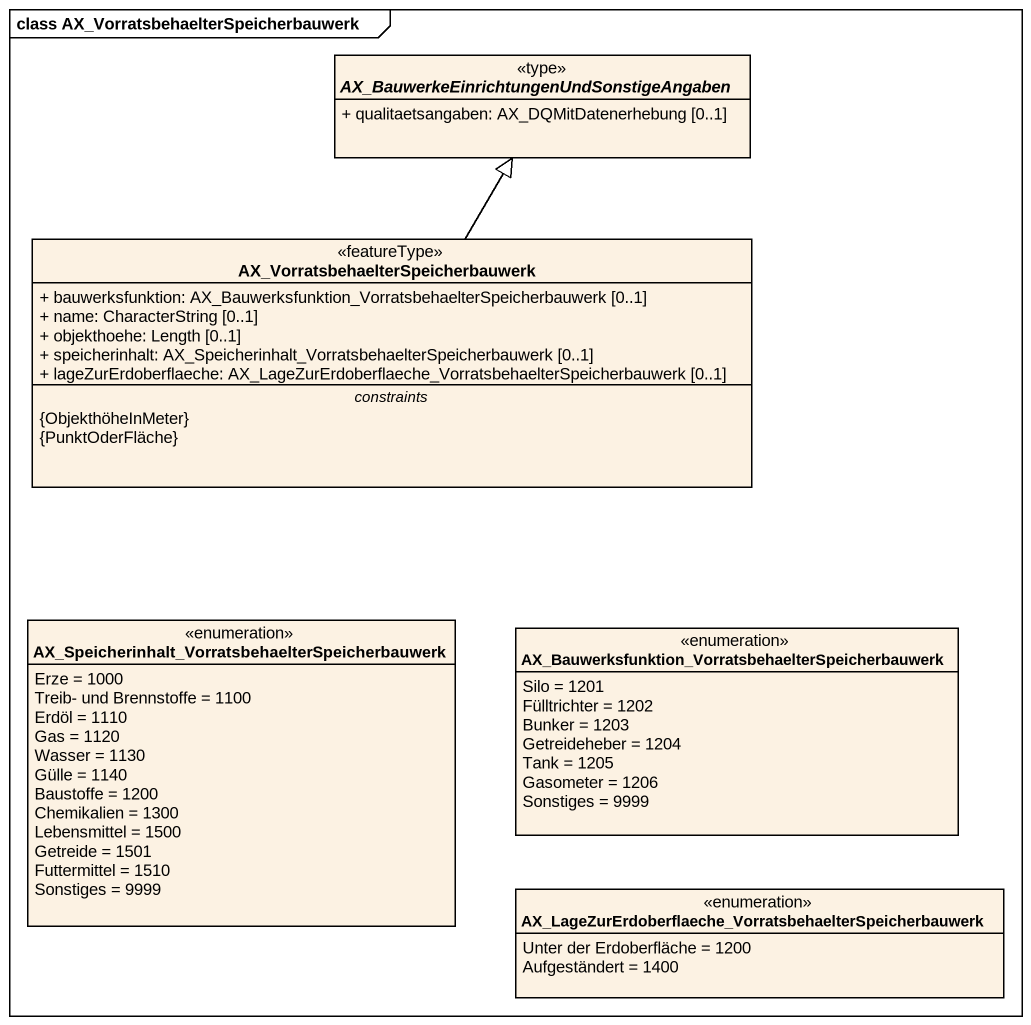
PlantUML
@startuml
mainframe class AX_VorratsbehaelterSpeicherbauwerk
hide circle
hide empty members
skinparam classAttributeIconSize 0
abstract class "AX_BauwerkeEinrichtungenUndSonstigeAngaben" as AX_BauwerkeEinrichtungenUndS <<type>> {
  + qualitaetsangaben: AX_DQMitDatenerhebung [0..1]
}
class "AX_VorratsbehaelterSpeicherbauwerk" as AX_VorratsbehaelterSpeicherb <<featureType>> {
  + bauwerksfunktion: AX_Bauwerksfunktion_VorratsbehaelterSpeicherbauwerk [0..1]
  + name: CharacterString [0..1]
  + objekthoehe: Length [0..1]
  + speicherinhalt: AX_Speicherinhalt_VorratsbehaelterSpeicherbauwerk [0..1]
  + lageZurErdoberflaeche: AX_LageZurErdoberflaeche_VorratsbehaelterSpeicherbauwerk [0..1]
  -- constraints --
  {ObjekthöheInMeter}
  {PunktOderFläche}
}
enum "AX_Speicherinhalt_VorratsbehaelterSpeicherbauwerk" as AX_Speicherinhalt {
  Erze = 1000
  Treib- und Brennstoffe = 1100
  Erdöl = 1110
  Gas = 1120
  Wasser = 1130
  Gülle = 1140
  Baustoffe = 1200
  Chemikalien = 1300
  Lebensmittel = 1500
  Getreide = 1501
  Futtermittel = 1510
  Sonstiges = 9999
}
enum "AX_Bauwerksfunktion_VorratsbehaelterSpeicherbauwerk" as AX_Bauwerksfunktion {
  Silo = 1201
  Fülltrichter = 1202
  Bunker = 1203
  Getreideheber = 1204
  Tank = 1205
  Gasometer = 1206
  Sonstiges = 9999
}
enum "AX_LageZurErdoberflaeche_VorratsbehaelterSpeicherbauwerk" as AX_LageZurErdoberflaeche {
  Unter der Erdoberfläche = 1200
  Aufgeständert = 1400
}
AX_VorratsbehaelterSpeicherb -up-|> AX_BauwerkeEinrichtungenUndS
@enduml
